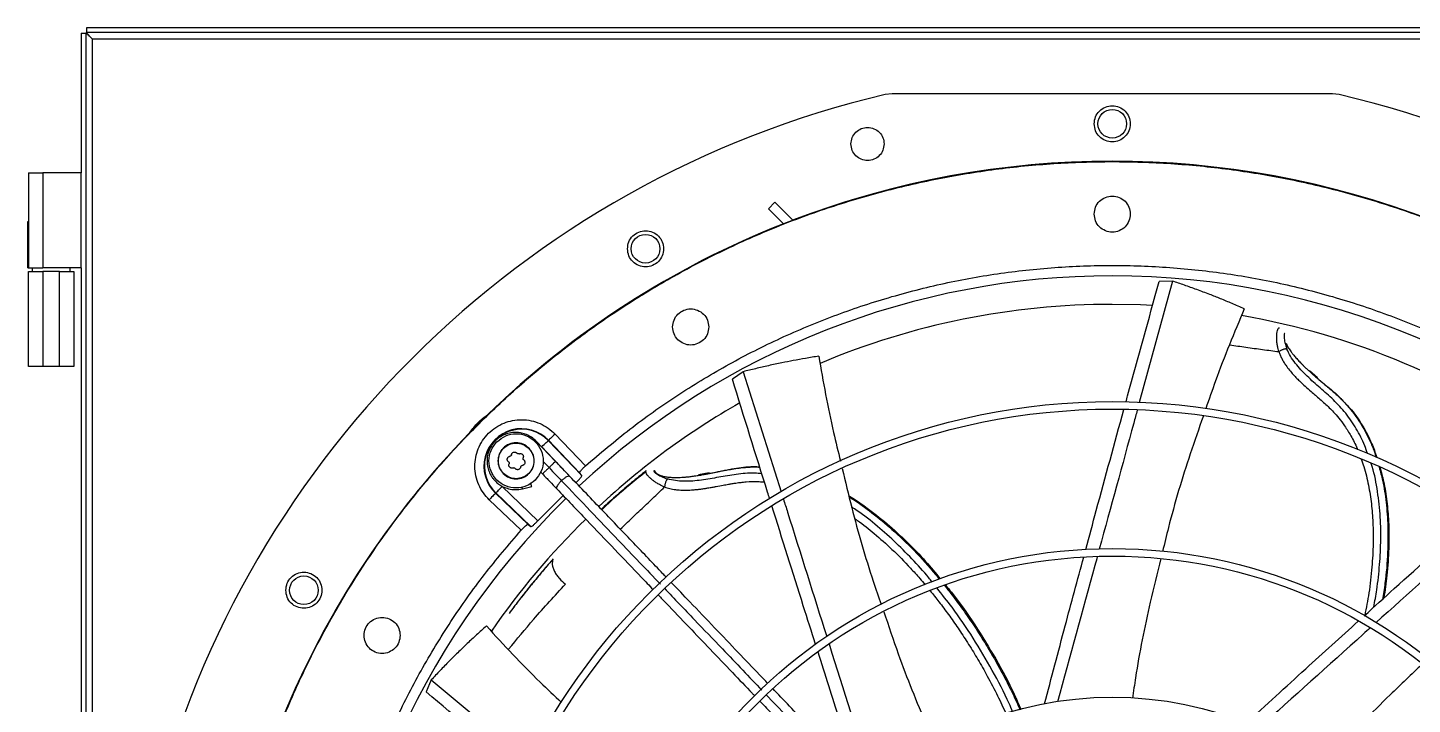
# Model space of a CAD drawing. Header units: inches. Extents: x 1229 to 1453, y -1023 to -720.
# Drawn here: x 1269.99 to 1288.1, y -860.65 to -851.8 of the extents above; entities that cross this region are included whole.
import ezdxf

# ---------------------------------------------------------------- set-up
doc = ezdxf.new("R2010")
doc.units = ezdxf.units.IN
doc.header["$MEASUREMENT"] = 0

msp = doc.modelspace()

# ---------------------------------------------------------------- linework, layer by layer
at = {"color": 18, "linetype": 'Continuous', "lineweight": 25, "true_color": 0x000000}
for p, q in [((1270.6906, -851.8687), (1270.6906, -853.6997)), ((1270.6906, -851.8687), (1270.7536, -851.8687)), ((1270.7536, -851.8687), (1270.7536, -879.2706)), ((1270.7607, -851.7987), (1270.7607, -851.8617)), ((1297.7665, -851.7987), (1270.7607, -851.7987)), ((1297.7665, -851.8617), (1270.7607, -851.8617)), ((1270.8366, -851.9447), (1270.8366, -879.1947)), ((1270.8366, -851.9447), (1297.6906, -851.9447)), ((1281.2963, -852.6624), (1281.2059, -852.6729)), ((1287.0514, -852.6624), (1281.2963, -852.6624)), ((1287.1418, -852.6729), (1287.0514, -852.6624)), ((1270.0031, -853.6997), (1270.0031, -854.3343)), ((1270.0031, -853.6997), (1270.1906, -853.6997)), ((1270.1906, -853.6997), (1270.1906, -854.9397)), ((1270.6906, -853.6997), (1270.1906, -853.6997)), ((1270.6906, -854.9397), (1270.6906, -853.6997)), ((1279.7606, -854.0827), (1279.6787, -854.1678)), ((1279.9964, -854.3185), (1279.7606, -854.0827)), ((1279.6787, -854.1678), (1279.8761, -854.3652)), ((1269.9931, -854.9397), (1269.9931, -854.3343)), ((1269.9931, -854.3343), (1270.0031, -854.3343)), ((1270.0031, -854.3343), (1270.0031, -854.9397)), ((1269.9931, -854.9397), (1270.0031, -854.9397)), ((1270.0026, -856.2297), (1270.0026, -854.9897)), ((1270.0026, -854.9897), (1270.1901, -854.9897)), ((1270.0031, -854.9397), (1270.1906, -854.9397)), ((1270.0496, -854.9397), (1270.0496, -854.9897)), ((1270.1901, -854.9897), (1270.1901, -856.2297)), ((1270.4091, -854.9897), (1270.1901, -854.9897)), ((1270.6906, -854.9397), (1270.1906, -854.9397)), ((1270.4091, -856.2297), (1270.4091, -854.9897)), ((1270.4091, -854.9897), (1270.5966, -854.9897)), ((1270.5496, -854.9897), (1270.5496, -854.9397)), ((1270.5966, -854.9897), (1270.5966, -856.2297)), ((1270.6906, -854.9397), (1270.6906, -874.6997)), ((1284.9603, -855.1136), (1284.5274, -856.7039)), ((1284.9603, -855.1136), (1284.7881, -855.1179)), ((1270.1901, -856.2297), (1270.0026, -856.2297)), ((1270.4091, -856.2297), (1270.1901, -856.2297)), ((1270.5966, -856.2297), (1270.4091, -856.2297)), ((1279.349, -856.2995), (1279.2065, -856.3962)), ((1279.349, -856.2995), (1279.8443, -857.8699)), ((1286.8586, -856.3793), (1286.7539, -856.2871)), ((1276.8948, -857.4727), (1276.6417, -857.2079)), ((1276.7988, -857.2007), (1276.8028, -857.1969)), ((1277.237, -857.6591), (1276.7988, -857.2007)), ((1276.8028, -857.1969), (1277.2101, -857.6229)), ((1276.8882, -857.1153), (1277.2866, -857.532)), ((1277.1615, -857.751), (1276.7135, -857.2823)), ((1276.7332, -857.4746), (1276.8094, -857.5543)), ((1276.7001, -857.6109), (1276.724, -857.6359)), ((1277.237, -857.6591), (1277.2101, -857.6229)), ((1278.1817, -857.6015), (1278.1828, -857.6039)), ((1278.1905, -857.5953), (1278.1819, -857.5973)), ((1278.1905, -857.5953), (1278.1921, -857.5988)), ((1278.1947, -857.6008), (1278.1905, -857.5953)), ((1278.1989, -857.6097), (1278.1978, -857.6062)), ((1278.9039, -857.6243), (1278.764, -857.6491)), ((1276.1099, -857.8898), (1276.1138, -857.8858)), ((1276.536, -858.2971), (1276.1099, -857.8898)), ((1276.5722, -858.324), (1276.1138, -857.8858)), ((1276.1954, -857.8004), (1276.6641, -858.2484)), ((1276.4607, -857.8314), (1276.5829, -857.8016)), ((1276.6641, -858.2484), (1276.994, -857.9185)), ((1276.4451, -858.3736), (1276.0283, -857.9752)), ((1276.536, -858.2971), (1276.5722, -858.324)), ((1275.2702, -860.3306), (1275.2025, -860.4889)), ((1275.2702, -860.3306), (1276.534, -861.3824))]:
    msp.add_line(p, q, dxfattribs=at)
at = {"color": 18, "linetype": 'Continuous', "lineweight": 25, "true_color": 0x000000, "flags": 128}
for points in [[(1284.7001, -855.4324), (1284.5441, -855.4252), (1284.1739, -855.4183)], [(1276.7135, -857.2823), (1276.7299, -857.2666), (1276.7458, -857.2514), (1276.7604, -857.2374), (1276.7733, -857.2251), (1276.7839, -857.2149), (1276.7919, -857.2073), (1276.7969, -857.2025), (1276.7988, -857.2007)], [(1276.8882, -857.1153), (1276.8717, -857.131), (1276.8559, -857.1462), (1276.8412, -857.1602), (1276.8284, -857.1725), (1276.8177, -857.1826), (1276.8098, -857.1902), (1276.8047, -857.195), (1276.8028, -857.1969)], [(1276.1099, -857.8898), (1276.1081, -857.8917), (1276.1033, -857.8967), (1276.0957, -857.9047), (1276.0855, -857.9153), (1276.0732, -857.9282), (1276.0592, -857.9428), (1276.0441, -857.9587), (1276.0283, -857.9752)], [(1276.1138, -857.8858), (1276.1156, -857.8839), (1276.1204, -857.8788), (1276.128, -857.8709), (1276.1382, -857.8602), (1276.1505, -857.8474), (1276.1645, -857.8327), (1276.1796, -857.8169), (1276.1954, -857.8004)]]:
    msp.add_lwpolyline(points, dxfattribs=at)
at = {"color": 18, "linetype": 'Continuous', "lineweight": 25, "true_color": 0x000000}
for centre, radius in [((1284.1739, -853.0561), 0.1875), ((1284.1739, -865.2608), 11.7126), ((1278.0715, -854.6912), 0.1875), ((1284.1739, -865.2608), 8.5704), ((1284.1739, -865.2608), 8.472), ((1284.1739, -865.2608), 6.6478), ((1284.1739, -865.2608), 6.5493), ((1273.6043, -859.1584), 0.1875), ((1284.1739, -865.2608), 4.7037)]:
    msp.add_circle(centre, radius, dxfattribs=at)
for centre, radius, start, end in [((1284.1739, -865.2608), 12.9331, 103.26667, 166.73333), ((1284.1739, -865.2608), 12.9331, 13.26667, 76.73333), ((1284.1739, -865.2608), 11.7147, 69.09994, 110.90006), ((1284.1739, -865.2608), 11.7147, 111.53134, 134.20264), ((1284.1739, -865.2608), 10.2157, 90, 133.03686), ((1284.1739, -865.2608), 10.2157, 44.36303, 90), ((1284.1739, -865.2608), 9.8425, 90, 112.84339), ((1284.1739, -865.2608), 9.8425, 54.20961, 80.11304), ((1284.1739, -865.2608), 9.8425, 119.66087, 133.01249), ((1284.1739, -865.2608), 11.7147, 135.79736, 158.46866), ((1276.4486, -857.5355), 0.4901, 43.70945, 226.29055), ((1276.4486, -857.5355), 0.4845, 43.70945, 226.29055), ((1284.1739, -865.2608), 10.2157, 134.36248, 223.03765), ((1284.1739, -865.2608), 9.8425, 134.38828, 145.56385)]:
    msp.add_arc(centre, radius, start, end, dxfattribs=at)
for points, knots in [([(1270.7536, -851.8687), (1270.7543, -851.8694), (1270.7557, -851.8706), (1270.7662, -851.8781), (1270.7833, -851.8925), (1270.8069, -851.9159), (1270.8265, -851.9349), (1270.8366, -851.9447)], [0, 0, 0, 0, 0.1567995, 0.3135461, 0.473121, 0.7271244, 1, 1, 1, 1]), ([(1270.8366, -851.9447), (1270.825, -851.9325), (1270.806, -851.9126), (1270.7845, -851.8915), (1270.774, -851.8786), (1270.768, -851.8699), (1270.7633, -851.8631), (1270.7616, -851.8622), (1270.7607, -851.8617)], [0, 0, 0, 0, 0.3258909, 0.5325934, 0.6334628, 0.7438532, 0.8655836, 1, 1, 1, 1]), ([(1283.9376, -853.0561), (1283.9412, -853.0253), (1283.9482, -852.9635), (1284.0027, -852.8849), (1284.0809, -852.8322), (1284.1739, -852.8137), (1284.2668, -852.8322), (1284.345, -852.8849), (1284.3995, -852.9635), (1284.4066, -853.0253), (1284.4101, -853.0561)], [0, 0, 0, 0, 0.1245349, 0.2497054, 0.3748574, 0.4999969, 0.6251426, 0.7502946, 0.8754651, 1, 1, 1, 1]), ([(1284.4101, -853.0561), (1284.4065, -853.0873), (1284.3992, -853.1495), (1284.3442, -853.228), (1284.2662, -853.2801), (1284.1739, -853.2984), (1284.0815, -853.2801), (1284.0035, -853.228), (1283.9485, -853.1495), (1283.9413, -853.0873), (1283.9376, -853.0561)], [0, 0, 0, 0, 0.1262511, 0.2513295, 0.3756274, 0.5000031, 0.6243726, 0.7486705, 0.8737489, 1, 1, 1, 1]), ([(1280.7577, -853.3198), (1280.761, -853.2914), (1280.7675, -853.2346), (1280.8178, -853.1625), (1280.8896, -853.1144), (1280.975, -853.0976), (1281.0602, -853.1149), (1281.1317, -853.1634), (1281.1812, -853.2355), (1281.1876, -853.2918), (1281.1908, -853.3198)], [0, 0, 0, 0, 0.1252412, 0.2504823, 0.3757092, 0.5009322, 0.6261603, 0.7514072, 0.8764868, 1, 1, 1, 1]), ([(1281.1908, -853.3198), (1281.1875, -853.3483), (1281.181, -853.405), (1281.131, -853.4769), (1281.0598, -853.5249), (1280.9751, -853.5419), (1280.8902, -853.5255), (1280.8184, -853.4778), (1280.7677, -853.4056), (1280.7611, -853.3484), (1280.7577, -853.3198)], [0, 0, 0, 0, 0.1255135, 0.2499867, 0.3743935, 0.4988922, 0.6232597, 0.7479394, 0.8738314, 1, 1, 1, 1]), ([(1272.4643, -865.2608), (1272.4692, -865.0053), (1272.4788, -864.4944), (1272.5568, -863.7313), (1272.681, -862.9748), (1272.8553, -862.228), (1273.0778, -861.4942), (1273.3479, -860.7766), (1273.6644, -860.0781), (1274.0259, -859.4019), (1274.4308, -858.7507), (1274.8774, -858.1274), (1275.3639, -857.5347), (1275.8881, -856.975), (1276.4477, -856.4508), (1277.0405, -855.9644), (1277.6637, -855.5177), (1278.3149, -855.1128), (1278.9912, -854.7513), (1279.6896, -854.4349), (1280.4073, -854.1648), (1281.141, -853.9422), (1281.8878, -853.7681), (1282.6444, -853.6432), (1283.4075, -853.568), (1284.1739, -853.5429), (1284.9402, -853.568), (1285.7033, -853.6432), (1286.4599, -853.7681), (1287.2067, -853.9422), (1287.9404, -854.1648), (1288.6581, -854.4349), (1289.3565, -854.7513), (1290.0328, -855.1128), (1290.684, -855.5177), (1291.3073, -855.9644), (1291.9, -856.4508), (1292.4597, -856.975), (1292.9838, -857.5347), (1293.4703, -858.1274), (1293.9169, -858.7507), (1294.3218, -859.4019), (1294.6833, -860.0781), (1294.9998, -860.7766), (1295.2699, -861.4942), (1295.4924, -862.228), (1295.6667, -862.9748), (1295.7909, -863.7313), (1295.8689, -864.4944), (1295.8786, -865.0053), (1295.8834, -865.2608)], [0, 0, 0, 0, 0.0208333, 0.0416667, 0.0625, 0.0833333, 0.1041667, 0.125, 0.1458333, 0.1666667, 0.1875, 0.2083334, 0.2291667, 0.25, 0.2708334, 0.2916666, 0.3125, 0.3333333, 0.3541667, 0.375, 0.3958333, 0.4166666, 0.4375001, 0.4583333, 0.4791667, 0.5, 0.5208333, 0.5416667, 0.5625, 0.5833334, 0.6041667, 0.625, 0.6458334, 0.6666667, 0.6875, 0.7083334, 0.7291667, 0.75, 0.7708333, 0.7916667, 0.8125, 0.8333333, 0.8541667, 0.875, 0.8958333, 0.9166667, 0.9375, 0.9583333, 0.9791667, 1, 1, 1, 1]), ([(1283.9376, -854.2372), (1283.9412, -854.2063), (1283.9483, -854.1444), (1284.0029, -854.0658), (1284.081, -854.0133), (1284.1739, -853.9948), (1284.2667, -854.0133), (1284.3448, -854.0658), (1284.3994, -854.1444), (1284.4065, -854.2063), (1284.4101, -854.2372)], [0, 0, 0, 0, 0.1249991, 0.2500007, 0.3749975, 0.4999969, 0.6250025, 0.7499993, 0.8750009, 1, 1, 1, 1]), ([(1284.4101, -854.2372), (1284.4065, -854.2681), (1284.3994, -854.3299), (1284.3448, -854.4086), (1284.2667, -854.4611), (1284.1739, -854.4795), (1284.081, -854.4611), (1284.0029, -854.4086), (1283.9483, -854.3299), (1283.9412, -854.2681), (1283.9376, -854.2372)], [0, 0, 0, 0, 0.1249991, 0.2500007, 0.3749975, 0.5000031, 0.6250025, 0.7499993, 0.8750009, 1, 1, 1, 1]), ([(1277.8353, -854.6912), (1277.8389, -854.6602), (1277.846, -854.5981), (1277.901, -854.5193), (1277.9796, -854.4668), (1278.073, -854.4488), (1278.1661, -854.4679), (1278.2438, -854.5212), (1278.2974, -854.5997), (1278.3043, -854.6608), (1278.3077, -854.6912)], [0, 0, 0, 0, 0.12549, 0.2509626, 0.3764296, 0.5019059, 0.6273907, 0.7528825, 0.8772355, 1, 1, 1, 1]), ([(1278.3077, -854.6912), (1278.3042, -854.722), (1278.2971, -854.7836), (1278.243, -854.862), (1278.1655, -854.9146), (1278.0732, -854.9335), (1277.9804, -854.9158), (1277.9017, -854.8638), (1277.8461, -854.7849), (1277.8389, -854.7224), (1277.8353, -854.6912)], [0, 0, 0, 0, 0.1245781, 0.2488759, 0.3733742, 0.4977534, 0.6221004, 0.7475169, 0.8737596, 1, 1, 1, 1]), ([(1277.2866, -857.532), (1277.4776, -857.3689), (1277.8597, -857.0425), (1278.476, -856.6075), (1279.1199, -856.2154), (1279.7912, -855.872), (1280.4856, -855.5781), (1281.1995, -855.3355), (1281.9292, -855.1455), (1282.6708, -855.009), (1283.4203, -854.9269), (1284.1739, -854.8994), (1284.9274, -854.9269), (1285.6769, -855.009), (1286.4185, -855.1455), (1287.1482, -855.3355), (1287.8621, -855.5781), (1288.5565, -855.872), (1289.2278, -856.2154), (1289.8717, -856.6075), (1290.488, -857.0425), (1290.8701, -857.3689), (1291.0611, -857.532)], [0, 0, 0, 0, 0.04999991, 0.09999992, 0.14999988, 0.19999993, 0.25, 0.30000004, 0.35000001, 0.40000012, 0.45000007, 0.49999985, 0.54999995, 0.5999999, 0.65000001, 0.69999997, 0.75000002, 0.80000009, 0.85, 0.89999996, 0.94999997, 1, 1, 1, 1]), ([(1284.3529, -856.6945), (1284.3604, -856.6673), (1284.5043, -856.14), (1284.65, -855.6154), (1284.7881, -855.1179)], [0, 0, 0, 0, 0.0516093, 1, 1, 1, 1]), ([(1285.9004, -855.4763), (1285.8469, -855.453), (1285.7436, -855.4078), (1285.5927, -855.3457), (1285.4396, -855.2851), (1285.2824, -855.2259), (1285.1197, -855.1674), (1285.0127, -855.1313), (1284.9603, -855.1136)], [0, 0, 0, 0, 0.1737125, 0.335418, 0.4850755, 0.6632663, 0.8349168, 1, 1, 1, 1]), ([(1278.4258, -855.7141), (1278.4294, -855.6831), (1278.4365, -855.6213), (1278.4911, -855.5427), (1278.5692, -855.4901), (1278.662, -855.4717), (1278.7549, -855.4901), (1278.833, -855.5427), (1278.8876, -855.6213), (1278.8947, -855.6831), (1278.8983, -855.7141)], [0, 0, 0, 0, 0.1249991, 0.2499977, 0.3749989, 0.4999982, 0.6249976, 0.7499987, 0.8750009, 1, 1, 1, 1]), ([(1285.9004, -855.4763), (1285.7694, -855.7889), (1285.5887, -856.2202), (1285.4385, -856.6628), (1285.3971, -856.7848)], [0, 0, 0, 0, 0.7245334, 1, 1, 1, 1]), ([(1278.8983, -855.7141), (1278.8947, -855.745), (1278.8876, -855.8068), (1278.833, -855.8854), (1278.7549, -855.938), (1278.662, -855.9564), (1278.5692, -855.938), (1278.4911, -855.8854), (1278.4365, -855.8068), (1278.4294, -855.745), (1278.4258, -855.7141)], [0, 0, 0, 0, 0.1249998, 0.2500013, 0.3750024, 0.5000018, 0.6250011, 0.7500022, 0.8750002, 1, 1, 1, 1]), ([(1286.3521, -856.0372), (1286.3486, -856.0251), (1286.3407, -855.9979), (1286.3317, -855.9531), (1286.3261, -855.9084), (1286.3237, -855.8674), (1286.3239, -855.8315), (1286.3267, -855.7941), (1286.3332, -855.7599), (1286.3435, -855.7293), (1286.3534, -855.7258), (1286.3586, -855.724)], [0, 0, 0, 0, 0.0797533, 0.1782755, 0.2969961, 0.3878827, 0.4805779, 0.5825761, 0.7201844, 0.853487, 1, 1, 1, 1]), ([(1285.7117, -855.9488), (1285.7816, -855.9586), (1285.9245, -855.9787), (1286.1379, -856.009), (1286.2814, -856.0279), (1286.3521, -856.0372)], [0, 0, 0, 0, 0.326792, 0.6684213, 1, 1, 1, 1]), ([(1286.4296, -855.798), (1286.4262, -855.7986), (1286.4192, -855.7999), (1286.4197, -855.8472), (1286.4286, -855.9157), (1286.4483, -855.9738), (1286.4582, -856.0028)], [0, 0, 0, 0, 0.2444645, 0.4943335, 0.7479228, 1, 1, 1, 1]), ([(1286.4467, -855.9263), (1286.453, -855.9399), (1286.4657, -855.9672), (1286.4899, -856.0059), (1286.5145, -856.0413), (1286.5416, -856.0768), (1286.5754, -856.1173), (1286.6084, -856.1538), (1286.6371, -856.1839), (1286.6621, -856.2093), (1286.6904, -856.237), (1286.7188, -856.2641), (1286.7381, -856.2817), (1286.7466, -856.2895)], [0, 0, 0, 0, 0.1176237, 0.2352945, 0.3088833, 0.3993932, 0.5172332, 0.6329833, 0.696085, 0.7668556, 0.8452754, 0.9312976, 1, 1, 1, 1]), ([(1280.336, -856.0963), (1280.2784, -856.1056), (1280.167, -856.1235), (1280.0065, -856.1528), (1279.8449, -856.1846), (1279.6807, -856.2198), (1279.5122, -856.2586), (1279.4027, -856.2861), (1279.349, -856.2995)], [0, 0, 0, 0, 0.1737121, 0.3354186, 0.4850768, 0.6632669, 0.834917, 1, 1, 1, 1]), ([(1280.336, -856.0963), (1280.3948, -856.4301), (1280.476, -856.8908), (1280.589, -857.3444), (1280.6201, -857.4695)], [0, 0, 0, 0, 0.7243415, 1, 1, 1, 1]), ([(1286.4582, -856.0028), (1286.4557, -856.0023), (1286.4505, -856.0012), (1286.4395, -856.0017), (1286.426, -856.004), (1286.4106, -856.0083), (1286.3944, -856.0142), (1286.3787, -856.0214), (1286.3642, -856.0292), (1286.356, -856.0346), (1286.3521, -856.0372)], [0, 0, 0, 0, 0.1149807, 0.2381364, 0.3674316, 0.500006, 0.6325778, 0.7618708, 0.8850249, 1, 1, 1, 1]), ([(1286.3521, -856.0372), (1286.3573, -856.0515), (1286.3681, -856.081), (1286.389, -856.1254), (1286.414, -856.1708), (1286.4476, -856.2229), (1286.4898, -856.279), (1286.5386, -856.3355), (1286.5866, -856.3859), (1286.6383, -856.4364), (1286.7009, -856.4941), (1286.7861, -856.5694), (1286.8726, -856.6436), (1286.9516, -856.7136), (1287.0118, -856.7698), (1287.0733, -856.8322), (1287.1413, -856.9104), (1287.2185, -857.0135), (1287.2996, -857.1457), (1287.3546, -857.2517), (1287.3796, -857.3145), (1287.382, -857.3205)], [0, 0, 0, 0, 0.0273161, 0.0563296, 0.0869677, 0.1187169, 0.165398, 0.2104306, 0.2503315, 0.2887063, 0.3394777, 0.4034158, 0.4948598, 0.5485889, 0.5987234, 0.6476001, 0.7107189, 0.7885468, 0.8811132, 0.9885517, 1, 1, 1, 1]), ([(1287.5135, -857.3723), (1287.5014, -857.3369), (1287.4621, -857.2224), (1287.3679, -857.0426), (1287.2311, -856.8393), (1287.0682, -856.6658), (1286.8939, -856.5134), (1286.7212, -856.3616), (1286.5884, -856.2216), (1286.5022, -856.0984), (1286.4727, -856.0344), (1286.4582, -856.0028)], [0, 0, 0, 0, 0.06172613, 0.20011546, 0.33879339, 0.47720265, 0.61248728, 0.74506003, 0.87459915, 0.93807949, 1, 1, 1, 1]), ([(1286.7466, -856.2895), (1286.7497, -856.2924), (1286.7586, -856.3006), (1286.7751, -856.3154), (1286.7971, -856.3349), (1286.8206, -856.3553), (1286.8425, -856.3742), (1286.8605, -856.3896), (1286.904, -856.4265), (1286.9624, -856.4754), (1287.0331, -856.5356), (1287.0884, -856.5841), (1287.1401, -856.6317), (1287.1912, -856.6819), (1287.241, -856.7353), (1287.3022, -856.8071), (1287.3791, -856.909), (1287.4584, -857.0354), (1287.5295, -857.1731), (1287.5839, -857.2961), (1287.6122, -857.3804), (1287.6241, -857.4158)], [0, 0, 0, 0, 0.0086914, 0.0251817, 0.0460005, 0.0700226, 0.0901404, 0.1065454, 0.1195357, 0.2099486, 0.2672003, 0.3159831, 0.3655041, 0.4157714, 0.4667558, 0.5184192, 0.6120875, 0.7302013, 0.8225324, 0.9257043, 1, 1, 1, 1]), ([(1279.6925, -857.9565), (1279.6841, -857.93), (1279.5202, -857.4091), (1279.3593, -856.8894), (1279.2065, -856.3962)], [0, 0, 0, 0, 0.0508104, 1, 1, 1, 1]), ([(1286.8587, -856.3859), (1286.8872, -856.4102), (1286.979, -856.4885), (1287.0952, -856.5778), (1287.1706, -856.6603), (1287.1899, -856.6814)], [0, 0, 0, 0, 0.2506941, 0.8084089, 1, 1, 1, 1]), ([(1283.828, -858.6238), (1283.8736, -858.4542), (1284.0379, -857.8431), (1284.2049, -857.2346), (1284.3255, -856.795)], [0, 0, 0, 0, 0.2775205, 1, 1, 1, 1]), ([(1284.5007, -856.802), (1284.4854, -856.8584), (1284.3208, -857.4631), (1284.155, -858.0698), (1284.0046, -858.6199)], [0, 0, 0, 0, 0.0932151, 1, 1, 1, 1]), ([(1287.1955, -856.6873), (1287.2318, -856.724), (1287.3262, -856.8195), (1287.4507, -857.0051), (1287.5619, -857.214), (1287.6118, -857.3581), (1287.6332, -857.4199)], [0, 0, 0, 0, 0.1847245, 0.4810938, 0.7775394, 1, 1, 1, 1]), ([(1275.7758, -857.0933), (1275.8084, -857.049), (1275.8735, -856.9604), (1275.9621, -856.8953), (1276.0064, -856.8628)], [0, 0, 0, 0, 0.5000028, 1, 1, 1, 1]), ([(1276.0283, -857.9752), (1276.0014, -857.9463), (1275.9466, -857.8877), (1275.8876, -857.7803), (1275.8495, -857.6628), (1275.8364, -857.5406), (1275.8474, -857.4205), (1275.8813, -857.3056), (1275.9376, -857.1982), (1276.0155, -857.1025), (1276.1112, -857.0245), (1276.2186, -856.9683), (1276.3336, -856.9344), (1276.4536, -856.9233), (1276.5759, -856.9364), (1276.6934, -856.9745), (1276.8007, -857.0335), (1276.8594, -857.0883), (1276.8882, -857.1153)], [0, 0, 0, 0, 0.0609947, 0.1240598, 0.1879932, 0.2514896, 0.3132964, 0.3737125, 0.4362122, 0.4999988, 0.5637862, 0.626287, 0.6867033, 0.7485096, 0.8120063, 0.8759386, 0.9390043, 1, 1, 1, 1]), ([(1285.3647, -856.8782), (1285.3065, -857.0432), (1285.1366, -857.5246), (1284.9601, -858.1173), (1284.857, -858.5479), (1284.832, -858.6524)], [0, 0, 0, 0, 0.2831934, 0.8261353, 1, 1, 1, 1]), ([(1276.6432, -857.2095), (1276.6227, -857.1906), (1276.5838, -857.1548), (1276.5169, -857.1205), (1276.4543, -857.1011), (1276.3858, -857.0918), (1276.3127, -857.0958), (1276.2353, -857.1172), (1276.1658, -857.1531), (1276.1044, -857.2033), (1276.0548, -857.2658), (1276.0194, -857.3372), (1275.9998, -857.4146), (1275.9969, -857.4938), (1276.0103, -857.5697), (1276.033, -857.6274), (1276.0568, -857.669), (1276.0793, -857.7009), (1276.1099, -857.7355), (1276.1526, -857.7723), (1276.2096, -857.807), (1276.2817, -857.8335), (1276.3687, -857.8466), (1276.4294, -857.8366), (1276.4614, -857.8313)], [0, 0, 0, 0, 0.0533831, 0.1009344, 0.1426439, 0.1785059, 0.2332135, 0.2817711, 0.3315184, 0.3821159, 0.4327466, 0.4833787, 0.5340106, 0.5846419, 0.6342275, 0.6807576, 0.7028805, 0.7260425, 0.7554166, 0.7913145, 0.8337298, 0.8826566, 0.938083, 1, 1, 1, 1]), ([(1276.6295, -857.7165), (1276.593, -857.7455), (1276.5198, -857.8035), (1276.3785, -857.829), (1276.24, -857.8019), (1276.1219, -857.723), (1276.043, -857.6049), (1276.0159, -857.4664), (1276.0413, -857.325), (1276.0994, -857.2519), (1276.1284, -857.2154)], [0, 0, 0, 0, 0.1250027, 0.2499997, 0.375001, 0.5000001, 0.6250003, 0.7500001, 0.8749998, 1, 1, 1, 1]), ([(1276.1284, -857.2154), (1276.165, -857.1863), (1276.2381, -857.1283), (1276.3794, -857.1028), (1276.518, -857.1299), (1276.6361, -857.2088), (1276.715, -857.3269), (1276.7421, -857.4655), (1276.7166, -857.6068), (1276.6586, -857.6799), (1276.6295, -857.7165)], [0, 0, 0, 0, 0.1249999, 0.2500017, 0.3749993, 0.5000028, 0.6250011, 0.7500014, 0.8750017, 1, 1, 1, 1]), ([(1276.6432, -857.2095), (1276.6427, -857.21), (1276.642, -857.2106), (1276.634, -857.2183), (1276.6325, -857.2198)], [0, 0, 0, 0, 0.81299953, 1, 1, 1, 1]), ([(1276.546, -857.2989), (1276.5216, -857.2795), (1276.4729, -857.2408), (1276.3787, -857.2239), (1276.2863, -857.2419), (1276.2076, -857.2945), (1276.155, -857.3732), (1276.1369, -857.4656), (1276.1539, -857.5598), (1276.1926, -857.6086), (1276.2119, -857.633)], [0, 0, 0, 0, 0.1250006, 0.2499996, 0.3749985, 0.4999991, 0.6250002, 0.7499996, 0.8749982, 1, 1, 1, 1]), ([(1276.2144, -857.6305), (1276.1953, -857.6065), (1276.1572, -857.5585), (1276.1404, -857.4656), (1276.1582, -857.3746), (1276.2101, -857.297), (1276.2877, -857.2452), (1276.3787, -857.2274), (1276.4715, -857.2441), (1276.5196, -857.2823), (1276.5436, -857.3013)], [0, 0, 0, 0, 0.1250013, 0.2500004, 0.3749996, 0.5000009, 0.6250024, 0.7500004, 0.8749985, 1, 1, 1, 1]), ([(1276.2119, -857.633), (1276.2363, -857.6523), (1276.2851, -857.691), (1276.3793, -857.708), (1276.4717, -857.6899), (1276.5504, -857.6373), (1276.603, -857.5586), (1276.621, -857.4662), (1276.6041, -857.372), (1276.5654, -857.3233), (1276.546, -857.2989)], [0, 0, 0, 0, 0.1250015, 0.2500013, 0.3750011, 0.5000027, 0.6250018, 0.7500013, 0.8750016, 1, 1, 1, 1]), ([(1276.5436, -857.3013), (1276.5626, -857.3253), (1276.6008, -857.3734), (1276.6175, -857.4662), (1276.5997, -857.5572), (1276.5479, -857.6348), (1276.4703, -857.6867), (1276.3793, -857.7045), (1276.2864, -857.6877), (1276.2384, -857.6496), (1276.2144, -857.6305)], [0, 0, 0, 0, 0.1249984, 0.2499994, 0.3750005, 0.4999989, 0.6250006, 0.7499994, 0.8749982, 1, 1, 1, 1]), ([(1276.3189, -857.3855), (1276.3183, -857.3881), (1276.3171, -857.393), (1276.3124, -857.3994), (1276.3061, -857.4041), (1276.3011, -857.4052), (1276.2985, -857.4058)], [0, 0, 0, 0, 0.2560281, 0.4999487, 0.7438871, 1, 1, 1, 1]), ([(1276.3189, -857.3855), (1276.3198, -857.3813), (1276.3216, -857.3735), (1276.3285, -857.3635), (1276.3374, -857.356), (1276.3483, -857.3513), (1276.36, -857.3499), (1276.3715, -857.352), (1276.3825, -857.3572), (1276.3879, -857.3631), (1276.3908, -857.3662)], [0, 0, 0, 0, 0.1362469, 0.2546153, 0.3795906, 0.5000319, 0.6204035, 0.7454565, 0.863771, 1, 1, 1, 1]), ([(1276.4186, -857.3737), (1276.4161, -857.3744), (1276.4112, -857.3759), (1276.4033, -857.375), (1276.3961, -857.3719), (1276.3926, -857.3681), (1276.3908, -857.3662)], [0, 0, 0, 0, 0.2559954, 0.4999227, 0.7439205, 1, 1, 1, 1]), ([(1276.4186, -857.3737), (1276.4227, -857.3724), (1276.4303, -857.37), (1276.4424, -857.371), (1276.4535, -857.3748), (1276.4595, -857.3799), (1276.4625, -857.3824)], [0, 0, 0, 0, 0.2724809, 0.5090867, 0.7591268, 1, 1, 1, 1]), ([(1276.4625, -857.3824), (1276.465, -857.3854), (1276.4701, -857.3914), (1276.474, -857.4026), (1276.4749, -857.4148), (1276.4725, -857.4224), (1276.4712, -857.4263)], [0, 0, 0, 0, 0.2407916, 0.4908722, 0.7367046, 1, 1, 1, 1]), ([(1276.2793, -857.4778), (1276.2761, -857.4749), (1276.2703, -857.4694), (1276.265, -857.4585), (1276.263, -857.447), (1276.2644, -857.4352), (1276.269, -857.4243), (1276.2766, -857.4154), (1276.2866, -857.4085), (1276.2944, -857.4068), (1276.2985, -857.4058)], [0, 0, 0, 0, 0.13623757, 0.25456346, 0.37957184, 0.49997541, 0.62037304, 0.74539729, 0.86373723, 1, 1, 1, 1]), ([(1276.2793, -857.4778), (1276.2812, -857.4795), (1276.2849, -857.483), (1276.2881, -857.4903), (1276.289, -857.4981), (1276.2875, -857.503), (1276.2867, -857.5055)], [0, 0, 0, 0, 0.2560094, 0.5000574, 0.745935, 1, 1, 1, 1]), ([(1276.2955, -857.5494), (1276.293, -857.5465), (1276.2879, -857.5405), (1276.284, -857.5293), (1276.2831, -857.5172), (1276.2854, -857.5096), (1276.2867, -857.5055)], [0, 0, 0, 0, 0.2407678, 0.4908057, 0.7274845, 1, 1, 1, 1]), ([(1276.3394, -857.5582), (1276.3353, -857.5595), (1276.3277, -857.5618), (1276.3156, -857.5609), (1276.3044, -857.557), (1276.2984, -857.5519), (1276.2955, -857.5494)], [0, 0, 0, 0, 0.2724774, 0.5091791, 0.7592108, 1, 1, 1, 1]), ([(1276.3394, -857.5582), (1276.3419, -857.5574), (1276.3468, -857.5559), (1276.3546, -857.5568), (1276.3619, -857.5599), (1276.3654, -857.5637), (1276.3671, -857.5656)], [0, 0, 0, 0, 0.2558611, 0.4997984, 0.7438138, 1, 1, 1, 1]), ([(1276.4391, -857.5463), (1276.4381, -857.5505), (1276.4364, -857.5583), (1276.4295, -857.5683), (1276.4206, -857.5759), (1276.4097, -857.5805), (1276.3979, -857.5819), (1276.3864, -857.5799), (1276.3755, -857.5746), (1276.37, -857.5688), (1276.3671, -857.5656)], [0, 0, 0, 0, 0.1362633, 0.2546071, 0.3796223, 0.5000185, 0.6204411, 0.7454475, 0.8637643, 1, 1, 1, 1]), ([(1276.4391, -857.5463), (1276.4397, -857.5438), (1276.4408, -857.5388), (1276.4455, -857.5325), (1276.4518, -857.5278), (1276.4568, -857.5266), (1276.4594, -857.526)], [0, 0, 0, 0, 0.256007, 0.5000525, 0.7440013, 1, 1, 1, 1]), ([(1276.4787, -857.4541), (1276.4818, -857.4569), (1276.4877, -857.4624), (1276.4929, -857.4733), (1276.495, -857.4849), (1276.4936, -857.4966), (1276.489, -857.5074), (1276.4816, -857.5163), (1276.4716, -857.5232), (1276.4636, -857.5251), (1276.4594, -857.526)], [0, 0, 0, 0, 0.1334912, 0.2559833, 0.3784611, 0.4992475, 0.6215184, 0.7395061, 0.8618418, 1, 1, 1, 1]), ([(1276.4787, -857.4541), (1276.4768, -857.4523), (1276.473, -857.4488), (1276.4699, -857.4416), (1276.469, -857.4337), (1276.4705, -857.4288), (1276.4712, -857.4263)], [0, 0, 0, 0, 0.25608419, 0.50011989, 0.74400881, 1, 1, 1, 1]), ([(1276.8094, -857.5543), (1276.7985, -857.5647), (1276.7768, -857.5855), (1276.7486, -857.6125), (1276.7281, -857.632), (1276.7254, -857.6346), (1276.724, -857.6359)], [0, 0, 0, 0, 0.242959, 0.4858995, 0.7429503, 1, 1, 1, 1]), ([(1276.8948, -857.4727), (1276.8934, -857.474), (1276.8907, -857.4766), (1276.8702, -857.4962), (1276.842, -857.5232), (1276.8203, -857.5439), (1276.8094, -857.5543)], [0, 0, 0, 0, 0.2570497, 0.5141005, 0.757041, 1, 1, 1, 1]), ([(1276.8094, -857.5543), (1276.8404, -857.5867), (1276.8957, -857.6446), (1276.949, -857.7004), (1276.9725, -857.725)], [0, 0, 0, 0, 0.5599007, 1, 1, 1, 1]), ([(1277.0823, -857.669), (1277.0516, -857.6368), (1276.9902, -857.5726), (1276.9266, -857.506), (1276.8948, -857.4727)], [0, 0, 0, 0, 0.5000064, 1, 1, 1, 1]), ([(1277.2101, -857.6229), (1277.2101, -857.62), (1277.2101, -857.6142), (1277.2269, -857.5916), (1277.2532, -857.5629), (1277.2756, -857.5422), (1277.2866, -857.532)], [0, 0, 0, 0, 0.2528, 0.5035963, 0.7557688, 1, 1, 1, 1]), ([(1278.7614, -857.6563), (1278.7679, -857.6553), (1278.7755, -857.6541), (1278.7905, -857.6516), (1278.8188, -857.6468), (1278.9041, -857.6314), (1279.0216, -857.6075), (1279.1494, -857.5823), (1279.2489, -857.5654), (1279.3356, -857.554), (1279.4182, -857.5475), (1279.494, -857.5443), (1279.5425, -857.5463), (1279.5648, -857.5473)], [0, 0, 0, 0, 0.0241776, 0.0280487, 0.0555128, 0.1291539, 0.3462007, 0.4996841, 0.6139299, 0.7219901, 0.8237744, 0.9191673, 1, 1, 1, 1]), ([(1278.9091, -857.6283), (1278.9458, -857.621), (1279.0642, -857.5975), (1279.26, -857.5577), (1279.4429, -857.5348), (1279.5455, -857.5423), (1279.5637, -857.5436)], [0, 0, 0, 0, 0.168802, 0.5442795, 0.9192729, 1, 1, 1, 1]), ([(1280.6437, -857.5668), (1280.6838, -857.7366), (1280.8011, -858.2328), (1280.9729, -858.8262), (1281.1189, -859.244), (1281.1542, -859.3451)], [0, 0, 0, 0, 0.2826603, 0.8262865, 1, 1, 1, 1]), ([(1287.4293, -857.4422), (1287.4407, -857.4752), (1287.4658, -857.5478), (1287.4968, -857.6626), (1287.5242, -857.7848), (1287.5458, -857.907), (1287.5677, -858.0686), (1287.5846, -858.2819), (1287.5878, -858.5578), (1287.5706, -858.8662), (1287.5356, -859.1806), (1287.4946, -859.3893), (1287.4755, -859.4865)], [0, 0, 0, 0, 0.0509483, 0.1121341, 0.1726799, 0.2325776, 0.2918128, 0.408677, 0.5416168, 0.6906578, 0.8558148, 1, 1, 1, 1]), ([(1287.5936, -859.3793), (1287.6072, -859.3038), (1287.6402, -859.1201), (1287.6722, -858.8238), (1287.6888, -858.492), (1287.6811, -858.158), (1287.6396, -857.8268), (1287.5972, -857.6042), (1287.5591, -857.4986), (1287.5584, -857.4969)], [0, 0, 0, 0, 0.121428, 0.2956198, 0.4701514, 0.6451449, 0.8207538, 0.9970952, 1, 1, 1, 1]), ([(1287.663, -857.5466), (1287.6792, -857.6057), (1287.7207, -857.7567), (1287.7588, -858.0164), (1287.7817, -858.3293), (1287.7771, -858.6837), (1287.753, -859.0037), (1287.7181, -859.2076), (1287.7062, -859.2773)], [0, 0, 0, 0, 0.1058804, 0.2706527, 0.4499725, 0.6438388, 0.8782324, 1, 1, 1, 1]), ([(1287.6741, -857.5519), (1287.6909, -857.6128), (1287.7307, -857.7581), (1287.7666, -857.9955), (1287.7917, -858.2884), (1287.7927, -858.6122), (1287.7712, -858.9466), (1287.74, -859.1611), (1287.7257, -859.2596)], [0, 0, 0, 0, 0.1105992, 0.2640071, 0.41743, 0.6219745, 0.8265311, 1, 1, 1, 1]), ([(1276.5825, -857.8002), (1276.5826, -857.8006), (1276.583, -857.8022), (1276.5803, -857.7912), (1276.5763, -857.7747), (1276.5726, -857.7595), (1276.5715, -857.7552)], [0, 0, 0, 0, 0.1242204, 0.4894388, 0.8549694, 1, 1, 1, 1]), ([(1276.724, -857.6359), (1276.7558, -857.6692), (1276.8194, -857.7358), (1276.8808, -857.8), (1276.9115, -857.8322)], [0, 0, 0, 0, 0.4999993, 1, 1, 1, 1]), ([(1276.9725, -857.725), (1276.9619, -857.7357), (1276.9409, -857.7572), (1276.9181, -857.7899), (1276.9057, -857.8179), (1276.9096, -857.8274), (1276.9115, -857.8322)], [0, 0, 0, 0, 0.2429525, 0.4859068, 0.7429533, 1, 1, 1, 1]), ([(1277.0823, -857.669), (1277.0776, -857.6668), (1277.0683, -857.6625), (1277.0398, -857.6736), (1277.0061, -857.6949), (1276.9837, -857.7149), (1276.9725, -857.725)], [0, 0, 0, 0, 0.2570584, 0.5141067, 0.7570491, 1, 1, 1, 1]), ([(1276.9725, -857.725), (1277.0978, -857.8562), (1277.3444, -858.1142), (1277.6854, -858.471), (1277.991, -858.7908), (1278.175, -858.9833), (1278.2655, -859.078)], [0, 0, 0, 0, 0.29296235, 0.57603534, 0.79157799, 1, 1, 1, 1]), ([(1278.3434, -858.9887), (1278.3285, -858.973), (1278.1863, -858.8242), (1277.9092, -858.5343), (1277.5033, -858.1095), (1277.2257, -857.819), (1277.0823, -857.669)], [0, 0, 0, 0, 0.03525774, 0.33511664, 0.65658979, 1, 1, 1, 1]), ([(1277.1615, -857.751), (1277.1723, -857.7406), (1277.1943, -857.7194), (1277.2204, -857.6904), (1277.237, -857.6678), (1277.237, -857.662), (1277.237, -857.6591)], [0, 0, 0, 0, 0.2447901, 0.4967499, 0.747377, 1, 1, 1, 1]), ([(1278.0807, -857.5938), (1278.0166, -857.6455), (1277.889, -857.7483), (1277.6982, -857.9132), (1277.5666, -858.0303), (1277.4984, -858.0953), (1277.4939, -858.0996)], [0, 0, 0, 0, 0.318639, 0.6348368, 0.9754512, 1, 1, 1, 1]), ([(1278.0782, -857.6051), (1278.0085, -857.6615), (1277.811, -857.8212), (1277.6205, -857.9891), (1277.5037, -858.1024), (1277.5, -858.1061)], [0, 0, 0, 0, 0.3460011, 0.9791354, 1, 1, 1, 1]), ([(1278.3206, -857.807), (1278.3089, -857.8022), (1278.2828, -857.7914), (1278.2422, -857.7705), (1278.2037, -857.7471), (1278.1702, -857.7233), (1278.1422, -857.7008), (1278.1147, -857.6753), (1278.0917, -857.6487), (1278.0714, -857.6156), (1278.077, -857.6024), (1278.0807, -857.5938)], [0, 0, 0, 0, 0.0721181, 0.1612124, 0.2685639, 0.3507313, 0.4345639, 0.5268108, 0.6512456, 0.7717877, 1, 1, 1, 1]), ([(1278.1819, -857.5973), (1278.1803, -857.6003), (1278.1769, -857.6066), (1278.2143, -857.6357), (1278.2733, -857.6714), (1278.3311, -857.6922), (1278.3598, -857.7026)], [0, 0, 0, 0, 0.2444642, 0.49433304, 0.74791804, 1, 1, 1, 1]), ([(1278.1921, -857.5988), (1278.1933, -857.6016), (1278.1961, -857.6082), (1278.2032, -857.6177), (1278.2126, -857.6271), (1278.2249, -857.6365), (1278.2405, -857.6455), (1278.2615, -857.6547), (1278.2923, -857.6648), (1278.3355, -857.6741), (1278.3871, -857.6804), (1278.4432, -857.6835), (1278.5079, -857.6832), (1278.5644, -857.6799), (1278.6054, -857.6763), (1278.629, -857.674), (1278.655, -857.6711), (1278.6833, -857.6676), (1278.7139, -857.6635), (1278.7402, -857.6597), (1278.7562, -857.6571), (1278.7614, -857.6563)], [0, 0, 0, 0, 0.0333148, 0.0772445, 0.1178682, 0.1551974, 0.2071835, 0.2512427, 0.3074467, 0.3993314, 0.4805216, 0.5509175, 0.6483239, 0.7559515, 0.7851921, 0.8176118, 0.8531912, 0.8919332, 0.9338188, 0.9788415, 1, 1, 1, 1]), ([(1278.1962, -857.6099), (1278.1963, -857.6093), (1278.1965, -857.6074), (1278.1961, -857.6042), (1278.1951, -857.6019), (1278.1947, -857.6008)], [0, 0, 0, 0, 0.2014902, 0.6048291, 1, 1, 1, 1]), ([(1278.3598, -857.7026), (1278.3579, -857.7043), (1278.3538, -857.7076), (1278.3474, -857.7165), (1278.3408, -857.7285), (1278.3345, -857.7432), (1278.3291, -857.7596), (1278.3249, -857.7764), (1278.3219, -857.7925), (1278.321, -857.8023), (1278.3206, -857.807)], [0, 0, 0, 0, 0.1149698, 0.2381288, 0.367414, 0.5000013, 0.6325818, 0.7618658, 0.885028, 1, 1, 1, 1]), ([(1278.3206, -857.807), (1278.3314, -857.8107), (1278.3535, -857.8182), (1278.3883, -857.8275), (1278.4253, -857.8355), (1278.4596, -857.841), (1278.4954, -857.8452), (1278.5349, -857.8482), (1278.5811, -857.8496), (1278.6286, -857.8489), (1278.6621, -857.8472), (1278.6973, -857.8447), (1278.733, -857.8416), (1278.7832, -857.8357), (1278.8228, -857.8302), (1278.8537, -857.8255), (1278.8758, -857.822), (1278.9017, -857.8178), (1278.9294, -857.8131), (1278.9559, -857.8085), (1278.9775, -857.8046), (1279.0211, -857.7967), (1279.0804, -857.7856), (1279.1493, -857.7729), (1279.2047, -857.7633), (1279.259, -857.7546), (1279.3198, -857.7462), (1279.42, -857.7367), (1279.5222, -857.7321), (1279.6028, -857.7407), (1279.6258, -857.7432)], [0, 0, 0, 0, 0.0257846, 0.052727, 0.0807859, 0.1099243, 0.1299241, 0.1607997, 0.1977057, 0.2322056, 0.2661663, 0.2723933, 0.3107223, 0.3462038, 0.3856384, 0.4010292, 0.4169264, 0.4363038, 0.4605657, 0.4810442, 0.4977595, 0.5107252, 0.5826033, 0.6367304, 0.673365, 0.7133704, 0.7650714, 0.8168617, 0.9476405, 1, 1, 1, 1]), ([(1279.5916, -857.6333), (1279.5598, -857.6304), (1279.4468, -857.6201), (1279.2587, -857.6403), (1279.0307, -857.68), (1278.8044, -857.7207), (1278.6121, -857.7373), (1278.462, -857.7278), (1278.3936, -857.711), (1278.3598, -857.7026)], [0, 0, 0, 0, 0.0756621, 0.2691544, 0.4582739, 0.643608, 0.8246968, 0.9134399, 1, 1, 1, 1]), ([(1276.4614, -857.8313), (1276.4611, -857.8299), (1276.4605, -857.8277), (1276.4566, -857.8117), (1276.455, -857.8051)], [0, 0, 0, 0, 0.5884561, 1, 1, 1, 1]), ([(1276.9115, -857.8322), (1277.0416, -857.9683), (1277.2937, -858.2321), (1277.6627, -858.6183), (1277.9523, -858.9213), (1278.1194, -859.0961), (1278.1703, -859.1494)], [0, 0, 0, 0, 0.3121182, 0.6050759, 0.8796402, 1, 1, 1, 1]), ([(1277.7414, -858.3587), (1277.7726, -858.3286), (1277.8602, -858.2443), (1278.0024, -858.1106), (1278.1648, -857.9572), (1278.2691, -857.8566), (1278.3206, -857.807)], [0, 0, 0, 0, 0.1622514, 0.4551004, 0.731116, 1, 1, 1, 1]), ([(1280.7301, -857.9233), (1280.7308, -857.9237), (1280.8081, -857.9671), (1280.9771, -858.0872), (1281.2328, -858.2852), (1281.4917, -858.5249), (1281.726, -858.7647), (1281.8626, -858.9332), (1281.9255, -859.0108)], [0, 0, 0, 0, 0.001397, 0.1640789, 0.3809703, 0.5978713, 0.8147802, 1, 1, 1, 1]), ([(1280.7343, -857.9406), (1280.7461, -857.9473), (1280.8503, -858.007), (1281.0384, -858.1473), (1281.3123, -858.3717), (1281.5923, -858.6428), (1281.7908, -858.8645), (1281.8982, -858.9921), (1281.9141, -859.0118), (1281.9162, -859.0144)], [0, 0, 0, 0, 0.0254272, 0.2249118, 0.4362257, 0.6869371, 0.9525105, 0.993722, 1, 1, 1, 1]), ([(1280.2959, -859.869), (1280.242, -859.7002), (1280.0489, -859.0945), (1279.8595, -858.4896), (1279.7229, -858.0533)], [0, 0, 0, 0, 0.2787069, 1, 1, 1, 1]), ([(1279.8749, -857.9672), (1279.8926, -858.0233), (1280.0809, -858.6202), (1280.2692, -859.2195), (1280.4398, -859.7624)], [0, 0, 0, 0, 0.0939898, 1, 1, 1, 1]), ([(1281.8191, -859.0514), (1281.8042, -859.0323), (1281.7219, -858.9267), (1281.5554, -858.7473), (1281.3232, -858.5114), (1281.0722, -858.294), (1280.8865, -858.1451), (1280.7789, -858.0792), (1280.7659, -858.0712)], [0, 0, 0, 0, 0.0506404, 0.2794588, 0.5086265, 0.7382418, 0.9684646, 1, 1, 1, 1]), ([(1276.4451, -858.3736), (1276.4553, -858.3625), (1276.476, -858.3401), (1276.5047, -858.3138), (1276.5272, -858.2971), (1276.5331, -858.2971), (1276.536, -858.2971)], [0, 0, 0, 0, 0.2442298, 0.4963999, 0.7472022, 1, 1, 1, 1]), ([(1276.5722, -858.324), (1276.5751, -858.324), (1276.5809, -858.3239), (1276.6035, -858.3073), (1276.6325, -858.2813), (1276.6536, -858.2593), (1276.6641, -858.2484)], [0, 0, 0, 0, 0.25262207, 0.50325005, 0.75521591, 1, 1, 1, 1]), ([(1280.8103, -858.2236), (1280.8211, -858.2309), (1280.9088, -858.2898), (1281.0715, -858.4223), (1281.3044, -858.6285), (1281.5001, -858.8288), (1281.6421, -858.9854), (1281.7042, -859.0595), (1281.7268, -859.0866)], [0, 0, 0, 0, 0.0307691, 0.2503333, 0.4965023, 0.7693045, 0.9157163, 1, 1, 1, 1]), ([(1287.4691, -859.4923), (1287.5998, -859.3736), (1288.0688, -858.9479), (1288.5387, -858.5259), (1288.8776, -858.2216)], [0, 0, 0, 0, 0.2787268, 1, 1, 1, 1]), ([(1273.8217, -865.2608), (1273.8269, -865.0096), (1273.8375, -864.5073), (1273.9228, -863.7577), (1274.0584, -863.0162), (1274.2486, -862.2865), (1274.4911, -861.5725), (1274.7851, -860.8782), (1275.1285, -860.2068), (1275.5206, -859.563), (1275.9556, -858.9467), (1276.2819, -858.5646), (1276.4451, -858.3736)], [0, 0, 0, 0, 0.1, 0.2, 0.3, 0.4000001, 0.5, 0.6000001, 0.7000001, 0.8000001, 0.9000001, 1, 1, 1, 1]), ([(1289.022, -858.3215), (1288.9786, -858.3606), (1288.5126, -858.7809), (1288.0446, -859.2021), (1287.6201, -859.5841)], [0, 0, 0, 0, 0.0931471, 1, 1, 1, 1]), ([(1276.8604, -858.7535), (1276.8432, -858.7731), (1276.8078, -858.8135), (1276.7539, -858.8761), (1276.6975, -858.9426), (1276.6387, -859.0131), (1276.5776, -859.0875), (1276.5143, -859.166), (1276.4383, -859.2621), (1276.3617, -859.3609), (1276.3082, -859.433), (1276.2866, -859.4621)], [0, 0, 0, 0, 0.0843553, 0.1739996, 0.2689341, 0.3691584, 0.4746774, 0.585497, 0.7016207, 0.8798071, 1, 1, 1, 1]), ([(1276.8656, -858.7463), (1276.8207, -858.7976), (1276.7226, -858.9097), (1276.5695, -859.0943), (1276.4221, -859.2787), (1276.3294, -859.404), (1276.291, -859.4559)], [0, 0, 0, 0, 0.2217615, 0.4837859, 0.786055, 1, 1, 1, 1]), ([(1276.8604, -858.7535), (1276.8547, -858.7756), (1276.8461, -858.8095), (1276.8606, -858.868), (1276.8807, -858.915), (1276.9099, -858.962), (1276.9555, -859.0197), (1276.9982, -859.0553), (1277.0258, -859.0784)], [0, 0, 0, 0, 0.2482584, 0.3796763, 0.5121291, 0.6428065, 0.7691237, 1, 1, 1, 1]), ([(1283.2889, -860.6461), (1283.3784, -860.3054), (1283.5468, -859.664), (1283.7196, -859.025), (1283.8007, -858.7254)], [0, 0, 0, 0, 0.53111915, 1, 1, 1, 1]), ([(1283.9785, -858.7158), (1283.9675, -858.7559), (1283.7946, -859.3893), (1283.6207, -860.0241), (1283.4578, -860.6187)], [0, 0, 0, 0, 0.0633544, 1, 1, 1, 1]), ([(1284.8096, -858.7439), (1284.762, -858.9342), (1284.6328, -859.4495), (1284.5114, -860.0601), (1284.4514, -860.4817), (1284.4386, -860.5714)], [0, 0, 0, 0, 0.3152931, 0.8542084, 1, 1, 1, 1]), ([(1273.368, -859.1584), (1273.3716, -859.1273), (1273.3788, -859.0651), (1273.4341, -858.9862), (1273.5129, -858.9338), (1273.6065, -858.916), (1273.6994, -858.9355), (1273.7766, -858.9886), (1273.8301, -859.0668), (1273.837, -859.1278), (1273.8405, -859.1584)], [0, 0, 0, 0, 0.1257098, 0.2514188, 0.3771325, 0.5028587, 0.6285781, 0.7530788, 0.876311, 1, 1, 1, 1]), ([(1273.8405, -859.1584), (1273.837, -859.1892), (1273.8299, -859.2508), (1273.7758, -859.3291), (1273.6984, -859.3817), (1273.6062, -859.4008), (1273.5131, -859.3831), (1273.4342, -859.3309), (1273.3788, -859.2519), (1273.3716, -859.1896), (1273.368, -859.1584)], [0, 0, 0, 0, 0.124339, 0.2489156, 0.3730879, 0.4971357, 0.6223053, 0.748215, 0.8741145, 1, 1, 1, 1]), ([(1276.2809, -859.93), (1276.3893, -859.7982), (1276.6299, -859.5058), (1276.8854, -859.2299), (1277.0258, -859.0784)], [0, 0, 0, 0, 0.4505898, 1, 1, 1, 1]), ([(1278.318, -859.133), (1278.4489, -859.27), (1278.7009, -859.5337), (1279.0429, -859.8916), (1279.3368, -860.1991), (1279.5091, -860.3794), (1279.5922, -860.4664)], [0, 0, 0, 0, 0.3097791, 0.5964849, 0.8053335, 1, 1, 1, 1]), ([(1279.6713, -860.3782), (1279.635, -860.3402), (1279.5055, -860.2047), (1279.2729, -859.9613), (1278.9688, -859.6431), (1278.678, -859.3387), (1278.491, -859.143), (1278.4112, -859.0596)], [0, 0, 0, 0, 0.0857871, 0.3064106, 0.5519186, 0.8089317, 1, 1, 1, 1]), ([(1281.7937, -859.1665), (1281.832, -859.214), (1281.914, -859.3157), (1282.0351, -859.4783), (1282.1597, -859.6556), (1282.2833, -859.8433), (1282.4052, -860.0415), (1282.5323, -860.2632), (1282.6554, -860.4991), (1282.7411, -860.6743), (1282.7796, -860.7637), (1282.7832, -860.7721)], [0, 0, 0, 0, 0.0962325, 0.206176, 0.3205034, 0.4392061, 0.5622716, 0.6896855, 0.8450337, 0.9854285, 1, 1, 1, 1]), ([(1282.8716, -860.7477), (1282.8566, -860.7121), (1282.779, -860.5268), (1282.608, -860.2048), (1282.3596, -859.7838), (1282.1185, -859.4246), (1281.9492, -859.2146), (1281.8828, -859.1324)], [0, 0, 0, 0, 0.0613602, 0.3188585, 0.576414, 0.8341219, 1, 1, 1, 1]), ([(1281.9813, -859.0947), (1281.9836, -859.0976), (1282.0116, -859.132), (1282.0629, -859.1984), (1282.1346, -859.2932), (1282.2028, -859.3869), (1282.296, -859.5187), (1282.4087, -859.6871), (1282.5624, -859.933), (1282.718, -860.2063), (1282.8606, -860.4825), (1282.9369, -860.6517), (1282.9682, -860.7211)], [0, 0, 0, 0, 0.0058294, 0.0692931, 0.1312955, 0.1918391, 0.2509225, 0.3844116, 0.5097976, 0.7066833, 0.8795602, 1, 1, 1, 1]), ([(1281.9921, -859.0906), (1282.0185, -859.1218), (1282.1583, -859.2872), (1282.3798, -859.6098), (1282.6543, -860.0547), (1282.8547, -860.4253), (1282.9507, -860.6515), (1282.979, -860.7182)], [0, 0, 0, 0, 0.0639013, 0.3377894, 0.6116892, 0.8856038, 1, 1, 1, 1]), ([(1278.2396, -859.2219), (1278.2734, -859.2573), (1278.4067, -859.3968), (1278.6318, -859.6324), (1278.9205, -859.9344), (1279.1968, -860.2236), (1279.3911, -860.4269), (1279.4881, -860.5284), (1279.4976, -860.5383)], [0, 0, 0, 0, 0.08126667, 0.32015701, 0.53841745, 0.77032399, 0.97749424, 1, 1, 1, 1]), ([(1274.3909, -859.749), (1274.3944, -859.7181), (1274.4016, -859.6562), (1274.4562, -859.5776), (1274.5343, -859.5251), (1274.6271, -859.5066), (1274.72, -859.5251), (1274.7981, -859.5776), (1274.8527, -859.6562), (1274.8598, -859.7181), (1274.8633, -859.749)], [0, 0, 0, 0, 0.1250012, 0.2499993, 0.3750005, 0.5, 0.6249995, 0.7500007, 0.8749988, 1, 1, 1, 1]), ([(1281.1866, -859.4391), (1281.2489, -859.6235), (1281.4184, -860.1254), (1281.6456, -860.7027), (1281.8228, -861.0892), (1281.8603, -861.1709)], [0, 0, 0, 0, 0.314001, 0.8548076, 1, 1, 1, 1]), ([(1285.9227, -860.9017), (1286.1827, -860.663), (1286.6708, -860.2147), (1287.1613, -859.7709), (1287.3906, -859.5634)], [0, 0, 0, 0, 0.5325794, 1, 1, 1, 1]), ([(1274.8633, -859.749), (1274.8598, -859.7799), (1274.8527, -859.8417), (1274.7981, -859.9204), (1274.72, -859.9729), (1274.6271, -859.9914), (1274.5343, -859.9729), (1274.4562, -859.9204), (1274.4016, -859.8417), (1274.3944, -859.7799), (1274.3909, -859.749)], [0, 0, 0, 0, 0.1250012, 0.2499993, 0.3750005, 0.5, 0.6249995, 0.7500007, 0.8749988, 1, 1, 1, 1]), ([(1275.9906, -859.626), (1275.9471, -859.665), (1275.8631, -859.7402), (1275.7439, -859.8516), (1275.6252, -859.9658), (1275.5061, -860.0841), (1275.3852, -860.2079), (1275.308, -860.2902), (1275.2702, -860.3306)], [0, 0, 0, 0, 0.17371238, 0.33541745, 0.48507614, 0.66326629, 0.83491619, 1, 1, 1, 1]), ([(1275.9906, -859.626), (1276.2205, -859.875), (1276.5378, -860.2186), (1276.878, -860.539), (1276.9717, -860.6273)], [0, 0, 0, 0, 0.72458399, 1, 1, 1, 1]), ([(1287.5471, -859.6499), (1287.5165, -859.6775), (1287.0298, -860.1159), (1286.5414, -860.5548), (1286.0837, -860.9662)], [0, 0, 0, 0, 0.0629417, 1, 1, 1, 1]), ([(1280.4708, -859.8609), (1280.4833, -859.9005), (1280.6802, -860.5263), (1280.8769, -861.1539), (1281.0612, -861.7418)], [0, 0, 0, 0, 0.0632432, 1, 1, 1, 1]), ([(1280.8573, -861.6192), (1280.7742, -861.3636), (1280.5953, -860.8133), (1280.4208, -860.2627), (1280.3274, -859.9679)], [0, 0, 0, 0, 0.4645465, 1, 1, 1, 1]), ([(1288.229, -860.125), (1288.087, -860.2583), (1287.7008, -860.6211), (1287.2699, -861.0676), (1286.992, -861.3893), (1286.9332, -861.4574)], [0, 0, 0, 0, 0.3141467, 0.8548772, 1, 1, 1, 1]), ([(1281.0132, -861.7824), (1280.9649, -861.7319), (1280.8491, -861.6106), (1280.6571, -861.4098), (1280.4503, -861.1933), (1280.2418, -860.9752), (1280.0337, -860.7575), (1279.8643, -860.5801), (1279.7641, -860.4753), (1279.7396, -860.4496)], [0, 0, 0, 0, 0.1132727, 0.2718204, 0.4509795, 0.5997684, 0.7628523, 0.941876, 1, 1, 1, 1]), ([(1276.457, -861.5406), (1276.435, -861.5222), (1276.0148, -861.172), (1275.5977, -860.8212), (1275.2025, -860.4889)], [0, 0, 0, 0, 0.0524476, 1, 1, 1, 1]), ([(1279.5648, -860.6087), (1279.6111, -860.6571), (1279.7279, -860.7794), (1279.9272, -860.9878), (1280.1527, -861.2238), (1280.3715, -861.4529), (1280.5645, -861.6548), (1280.7191, -861.8165), (1280.8096, -861.9113), (1280.8437, -861.947)], [0, 0, 0, 0, 0.10905669, 0.27540157, 0.46846788, 0.63861793, 0.78847244, 0.92030471, 1, 1, 1, 1]), ([(1279.6455, -860.5221), (1279.7376, -860.6185), (1279.9157, -860.8049), (1280.1749, -861.0761), (1280.4303, -861.3434), (1280.6814, -861.6062), (1280.852, -861.7847), (1280.9339, -861.8704)], [0, 0, 0, 0, 0.2154, 0.4164216, 0.6043413, 0.810085, 1, 1, 1, 1])]:
    msp.add_open_spline(points, degree=3, knots=knots, dxfattribs=at)

doc.saveas('drawing.dxf')
